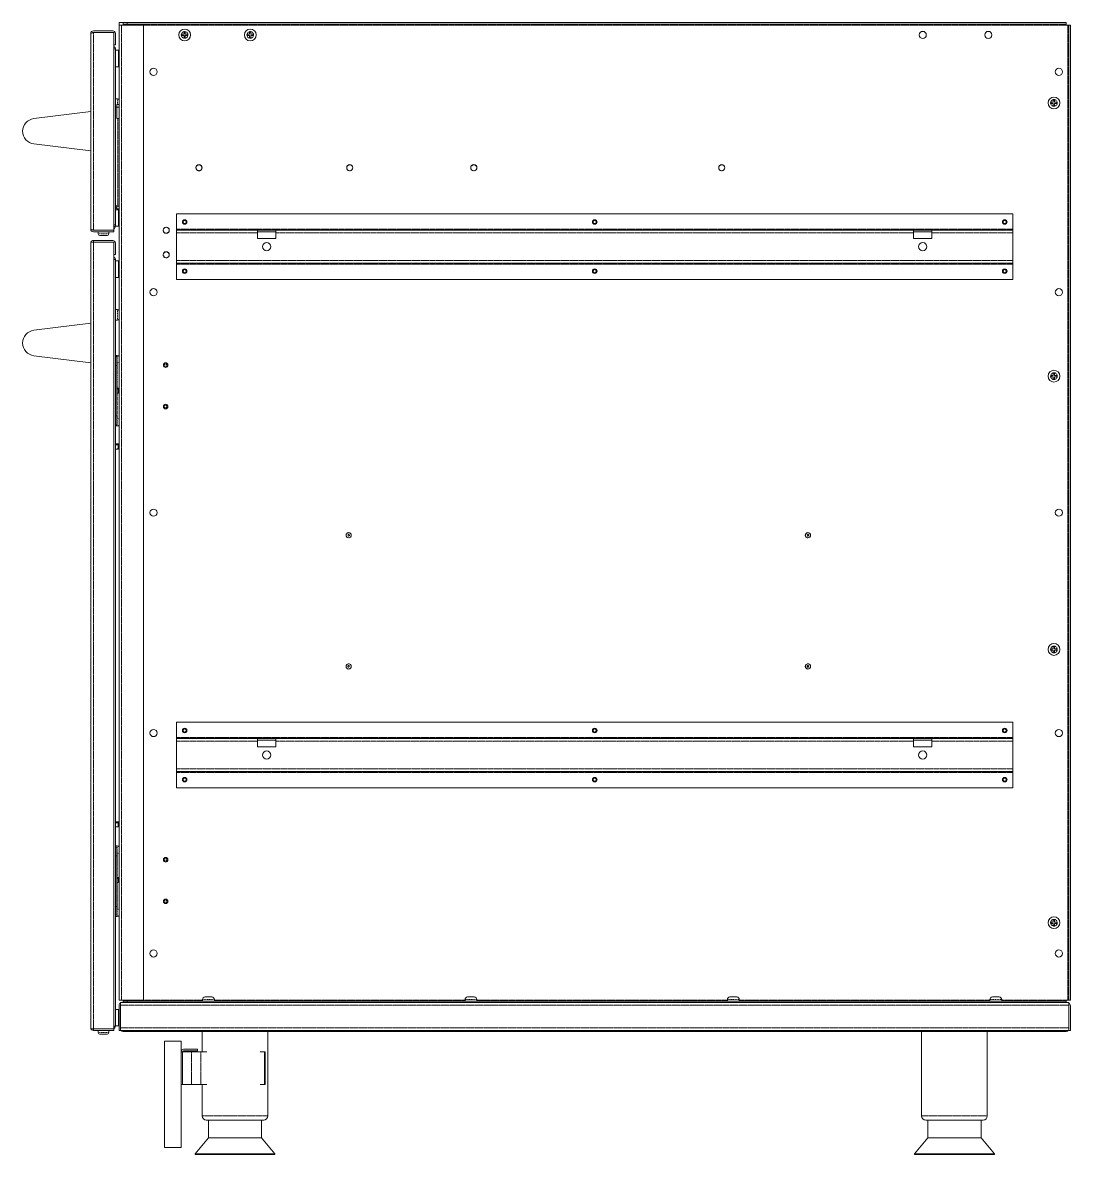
# Model space of a CAD drawing. Header units: millimetres. Extents: x 27602 to 523849, y 322139 to 568360.
# Drawn here: x 465537 to 497476, y 495039 to 529539 of the extents above; entities that cross this region are included whole.
import ezdxf

# ---------------------------------------------------------------- set-up
doc = ezdxf.new("R2010")
doc.units = ezdxf.units.MM
doc.linetypes.add('PHANTOM', pattern=[20, 10, -2, 2, -2, 2, -2])

msp = doc.modelspace()

# ---------------------------------------------------------------- linework, layer by layer
at = {"color": 7, "lineweight": 13, "ltscale": 0.014813}
for p, q in [((467693, 529289), (468285, 529289)), ((467693, 529241), (468285, 529241)), ((468285, 522898), (467693, 522898)), ((468285, 522850), (467693, 522850))]:
    msp.add_line(p, q, dxfattribs=at)
at = {"color": 7, "linetype": 'PHANTOM', "lineweight": 13, "ltscale": 0.03937}
for p, q in [((467693, 529241), (467693, 523212)), ((468555, 499743), (468555, 529460)), ((468601, 529460), (497351, 529460)), ((497397, 499743), (497397, 529460)), ((468443, 526616), (468443, 523945)), ((470226, 523243), (495726, 523243)), ((470226, 523133), (472695, 523133)), ((473257, 523133), (492695, 523133)), ((493257, 523133), (495726, 523133)), ((467693, 522850), (467693, 498866)), ((470226, 522291), (495726, 522291)), ((470226, 522181), (495726, 522181)), ((470226, 507743), (495726, 507743)), ((470226, 507633), (472695, 507633)), ((473257, 507633), (492695, 507633)), ((493257, 507633), (495726, 507633)), ((470226, 506791), (495726, 506791)), ((470226, 506681), (495726, 506681)), ((468423, 503324), (468423, 502510)), ((468524, 499585), (497428, 499585)), ((469226, 499743), (471022, 499743)), ((471382, 499743), (479022, 499743)), ((479382, 499743), (487022, 499743)), ((487382, 499743), (495022, 499743)), ((495382, 499743), (497351, 499743)), ((468524, 498897), (497428, 498897)), ((470688, 498165), (470688, 497165)), ((470971, 498165), (470971, 497165)), ((471010, 496209), (473010, 496209)), ((492941, 496209), (494941, 496209))]:
    msp.add_line(p, q, dxfattribs=at)
at = {"color": 7, "lineweight": 13, "ltscale": 0.015588}
for p, q in [((467693, 529241), (468316, 529241)), ((468316, 523212), (467693, 523212)), ((468316, 523164), (467693, 523164)), ((467693, 522850), (468316, 522850)), ((467693, 498866), (468316, 498866)), ((467693, 498818), (468316, 498818))]:
    msp.add_line(p, q, dxfattribs=at)
at = {"color": 7, "lineweight": 13, "ltscale": 0.03937}
for p, q in [((468316, 523212), (468316, 529241)), ((468476, 499743), (468476, 529460)), ((468726, 529539), (497351, 529539)), ((468726, 529491), (497351, 529491)), ((469226, 529460), (469226, 499743)), ((497428, 529460), (497428, 499743)), ((497476, 529460), (497476, 499743)), ((467614, 529210), (467614, 523243)), ((468364, 528741), (468364, 523371)), ((465879, 526614), (467614, 526827)), ((467614, 526827), (467614, 525627)), ((467614, 525627), (465879, 525840)), ((470226, 523712), (495726, 523712)), ((470226, 523212), (472695, 523212)), ((470226, 522291), (470226, 523133)), ((473257, 523212), (492695, 523212)), ((493257, 523212), (495726, 523212)), ((495726, 522291), (495726, 523133)), ((467614, 522819), (467614, 498897)), ((468316, 522850), (468316, 498866)), ((468364, 522319), (468364, 498945)), ((470226, 522212), (495726, 522212)), ((470226, 521712), (495726, 521712)), ((465879, 520160), (467614, 520373)), ((467614, 520373), (467614, 519173)), ((467614, 519173), (465879, 519386)), ((468412, 517548), (468412, 519090)), ((470226, 508212), (495726, 508212)), ((470226, 507712), (472695, 507712)), ((470226, 506791), (470226, 507633)), ((473257, 507712), (492695, 507712)), ((493257, 507712), (495726, 507712)), ((495726, 506791), (495726, 507633)), ((470226, 506712), (495726, 506712)), ((470226, 506212), (495726, 506212)), ((468412, 502595), (468412, 504137)), ((468555, 499664), (497380, 499664)), ((468726, 499712), (497351, 499712)), ((468726, 499664), (497351, 499664)), ((468524, 498818), (497428, 498818)), ((468603, 498783), (497349, 498783)), ((473010, 496209), (473010, 498783)), ((492941, 496209), (492941, 498783)), ((494941, 496209), (494941, 498783)), ((469865, 498494), (469865, 495244)), ((470365, 495244), (470365, 498494)), ((470413, 498165), (470413, 497165)), ((472913, 498165), (472913, 497165)), ((472928, 498165), (472928, 497165)), ((471010, 496209), (471010, 497165)), ((471135, 496084), (472885, 496084)), ((493066, 496084), (494816, 496084)), ((471198, 495539), (472010, 495539)), ((472010, 495539), (472823, 495539)), ((493129, 495539), (493941, 495539)), ((493941, 495539), (494754, 495539)), ((470792, 495055), (472010, 495055)), ((470792, 495039), (472010, 495039)), ((472010, 495055), (473229, 495055)), ((472010, 495039), (473229, 495039)), ((492723, 495055), (493941, 495055)), ((492723, 495039), (493941, 495039)), ((493941, 495055), (495160, 495055)), ((493941, 495039), (495160, 495039))]:
    msp.add_line(p, q, dxfattribs=at)
at = {"color": 7, "lineweight": 13, "ltscale": 0.001975}
for p, q in [((468476, 529539), (468555, 529539)), ((468476, 529539), (468555, 529539)), ((468476, 529539), (468476, 529460)), ((468476, 529460), (468555, 529460)), ((473397, 529539), (473476, 529539)), ((473397, 529539), (473476, 529539)), ((468412, 526960), (468412, 527039)), ((468412, 523945), (468412, 523866)), ((470226, 523212), (470226, 523133)), ((472695, 523212), (472695, 523133)), ((473257, 523212), (473257, 523133)), ((492695, 523212), (492695, 523133)), ((493257, 523212), (493257, 523133)), ((495726, 523212), (495726, 523133)), ((467693, 522850), (467614, 522850)), ((470226, 522291), (470226, 522212)), ((495726, 522212), (495726, 522291)), ((470226, 507712), (470226, 507633)), ((472695, 507712), (472695, 507633)), ((473257, 507712), (473257, 507633)), ((492695, 507712), (492695, 507633)), ((493257, 507712), (493257, 507633)), ((495726, 507712), (495726, 507633)), ((470226, 506791), (470226, 506712)), ((495726, 506712), (495726, 506791)), ((468476, 499743), (468555, 499743)), ((468524, 499664), (468524, 499585)), ((497428, 499664), (497428, 499585)), ((468524, 498897), (468524, 498818)), ((468524, 498897), (468524, 498818)), ((497428, 498897), (497428, 498818)), ((467693, 498866), (467614, 498866))]:
    msp.add_line(p, q, dxfattribs=at)
at = {"color": 7, "linetype": 'PHANTOM', "lineweight": 13, "ltscale": 0.003125}
msp.add_line((468476, 529460), (468601, 529460), dxfattribs=at)
at = {"color": 7, "lineweight": 13, "ltscale": 0.00115}
for p, q in [((468555, 529539), (468601, 529539)), ((497397, 529460), (497351, 529460)), ((497397, 499743), (497351, 499743))]:
    msp.add_line(p, q, dxfattribs=at)
at = {"color": 7, "lineweight": 13, "ltscale": 0.016775}
for p, q in [((468555, 529460), (469226, 529460)), ((469226, 499743), (468555, 499743))]:
    msp.add_line(p, q, dxfattribs=at)
at = {"color": 7, "lineweight": 13, "ltscale": 0.003125}
for p, q in [((468601, 529539), (468726, 529539)), ((468601, 529491), (468726, 529491)), ((468726, 499712), (468601, 499712)), ((468726, 499664), (468601, 499664))]:
    msp.add_line(p, q, dxfattribs=at)
at = {"color": 7, "lineweight": 13, "ltscale": 0.0012}
for p, q in [((468601, 529539), (468601, 529491)), ((468726, 529539), (468726, 529491)), ((497351, 529539), (497351, 529491)), ((497476, 529460), (497428, 529460)), ((468316, 528866), (468364, 528866)), ((468364, 523323), (468364, 523371)), ((468316, 523164), (468316, 523212)), ((467693, 522898), (467693, 522850)), ((468316, 522475), (468364, 522475)), ((468364, 519357), (468412, 519357)), ((468412, 519090), (468364, 519090)), ((468412, 517548), (468364, 517548)), ((468364, 517282), (468412, 517282)), ((468364, 504404), (468412, 504404)), ((468412, 504137), (468364, 504137)), ((468412, 502595), (468364, 502595)), ((468364, 502329), (468412, 502329)), ((468601, 499664), (468601, 499712)), ((468726, 499664), (468726, 499712)), ((497351, 499664), (497351, 499712)), ((497380, 499664), (497428, 499664)), ((497380, 499664), (497428, 499664)), ((497476, 499743), (497428, 499743)), ((467693, 498818), (467693, 498866)), ((468316, 498818), (468316, 498866)), ((468524, 498818), (468476, 498818)), ((497428, 498818), (497476, 498818)), ((470865, 498244), (470865, 498196)), ((470365, 498165), (470413, 498165)), ((470365, 497165), (470413, 497165))]:
    msp.add_line(p, q, dxfattribs=at)
at = {"color": 7, "lineweight": 13, "ltscale": 0.000774954}
for p, q in [((468601, 529491), (468601, 529460)), ((497351, 529491), (497351, 529460)), ((467614, 522850), (467614, 522819)), ((467614, 522850), (467614, 522819)), ((470226, 522181), (470226, 522212)), ((495726, 522181), (495726, 522212))]:
    msp.add_line(p, q, dxfattribs=at)
at = {"color": 7, "lineweight": 13, "ltscale": 0.001688}
for p, q in [((470456, 529252), (470456, 529184)), ((470496, 529184), (470496, 529252)), ((472456, 529252), (472456, 529184)), ((472496, 529184), (472496, 529252)), ((470456, 529184), (470388, 529184)), ((470388, 529144), (470456, 529144)), ((470563, 529184), (470496, 529184)), ((470496, 529144), (470563, 529144)), ((496956, 527072), (496956, 527004)), ((496996, 527004), (496996, 527072)), ((496956, 518849), (496956, 518782)), ((496996, 518782), (496996, 518849)), ((496956, 510519), (496956, 510452)), ((496956, 510412), (496956, 510344)), ((496996, 510452), (496996, 510519)), ((496996, 510344), (496996, 510412)), ((496956, 502189), (496956, 502122)), ((496956, 502082), (496956, 502014)), ((496996, 502122), (496996, 502189)), ((496996, 502014), (496996, 502082))]:
    msp.add_line(p, q, dxfattribs=at)
at = {"color": 7, "lineweight": 13, "ltscale": 0.000999991}
for p, q in [((470496, 529252), (470456, 529252)), ((472496, 529252), (472456, 529252)), ((470388, 529184), (470388, 529144)), ((470456, 529077), (470496, 529077)), ((470563, 529144), (470563, 529184)), ((472388, 529184), (472388, 529144)), ((472456, 529077), (472496, 529077)), ((472563, 529144), (472563, 529184)), ((496996, 527179), (496956, 527179)), ((496888, 527112), (496888, 527072)), ((496956, 527004), (496996, 527004)), ((497063, 527072), (497063, 527112)), ((496996, 518849), (496956, 518849)), ((496956, 518674), (496996, 518674)), ((496888, 510452), (496888, 510412)), ((496996, 510519), (496956, 510519)), ((496956, 510344), (496996, 510344)), ((497063, 510412), (497063, 510452)), ((496996, 502189), (496956, 502189)), ((496956, 502014), (496996, 502014))]:
    msp.add_line(p, q, dxfattribs=at)
at = {"color": 7, "lineweight": 13, "ltscale": 0.001925}
msp.add_line((497351, 529460), (497428, 529460), dxfattribs=at)
at = {"color": 7, "lineweight": 13, "ltscale": 0.000775074}
for p, q in [((497428, 529460), (497397, 529460)), ((497428, 499743), (497397, 499743))]:
    msp.add_line(p, q, dxfattribs=at)
at = {"color": 7, "lineweight": 13, "ltscale": 0.000426766}
for p, q in [((467614, 529210), (467631, 529210)), ((467614, 523243), (467631, 523243)), ((468364, 498945), (468347, 498945))]:
    msp.add_line(p, q, dxfattribs=at)
at = {"color": 7, "lineweight": 13, "ltscale": 0.0086}
for p, q in [((468364, 529210), (468364, 528866)), ((468412, 526960), (468412, 526616)), ((468364, 522819), (468364, 522475))]:
    msp.add_line(p, q, dxfattribs=at)
at = {"color": 7, "lineweight": 13, "ltscale": 0.001687}
for p, q in [((470456, 529144), (470456, 529077)), ((470496, 529077), (470496, 529144)), ((472456, 529184), (472388, 529184)), ((472388, 529144), (472456, 529144)), ((472456, 529144), (472456, 529077)), ((472563, 529184), (472496, 529184)), ((472496, 529144), (472563, 529144)), ((472496, 529077), (472496, 529144)), ((496956, 527179), (496956, 527112)), ((496996, 527112), (496996, 527179)), ((496956, 527112), (496888, 527112)), ((496888, 527072), (496956, 527072)), ((497063, 527112), (496996, 527112)), ((496996, 527072), (497063, 527072)), ((496956, 518782), (496888, 518782)), ((496888, 518742), (496956, 518742)), ((496956, 518742), (496956, 518674)), ((497063, 518782), (496996, 518782)), ((496996, 518742), (497063, 518742)), ((496996, 518674), (496996, 518742)), ((496956, 510452), (496888, 510452)), ((496888, 510412), (496956, 510412)), ((497063, 510452), (496996, 510452)), ((496996, 510412), (497063, 510412)), ((496956, 502122), (496888, 502122)), ((496888, 502082), (496956, 502082)), ((497063, 502122), (496996, 502122)), ((496996, 502082), (497063, 502082))]:
    msp.add_line(p, q, dxfattribs=at)
at = {"color": 7, "lineweight": 13, "ltscale": 0.001188}
for p, q in [((468364, 528741), (468316, 528741)), ((468316, 523371), (468364, 523371)), ((468364, 523323), (468316, 523323)), ((468364, 522319), (468316, 522319))]:
    msp.add_line(p, q, dxfattribs=at)
at = {"color": 7, "lineweight": 13, "ltscale": 0.002325}
for p, q in [((468457, 528696), (468364, 528696)), ((468457, 528196), (468364, 528196)), ((468457, 523837), (468364, 523837)), ((468457, 523337), (468364, 523337)), ((468364, 522273), (468457, 522273)), ((468364, 522273), (468457, 522273)), ((468364, 521773), (468457, 521773)), ((468364, 499460), (468457, 499460)), ((468364, 499460), (468457, 499460)), ((468364, 498960), (468457, 498960))]:
    msp.add_line(p, q, dxfattribs=at)
at = {"color": 7, "lineweight": 13, "ltscale": 0.00625}
for p, q in [((468457, 528696), (468457, 528446)), ((468457, 528196), (468457, 528446)), ((468457, 523837), (468457, 523587)), ((468457, 523337), (468457, 523587))]:
    msp.add_line(p, q, dxfattribs=at)
at = {"color": 7, "lineweight": 13, "ltscale": 0.00165}
for p, q in [((468364, 527213), (468430, 527213)), ((467844, 523164), (467844, 523098)), ((468163, 523164), (468163, 523098)), ((468364, 520791), (468430, 520791)), ((468364, 520472), (468430, 520472)), ((467844, 498818), (467844, 498752)), ((468163, 498818), (468163, 498752))]:
    msp.add_line(p, q, dxfattribs=at)
at = {"color": 7, "linetype": 'PHANTOM', "lineweight": 13, "ltscale": 0.003958}
for p, q in [((468430, 527055), (468430, 527213)), ((468005, 523098), (468163, 523098)), ((468005, 498752), (468163, 498752))]:
    msp.add_line(p, q, dxfattribs=at)
at = {"color": 7, "lineweight": 13, "ltscale": 0.000748762}
for p, q in [((468394, 526960), (468364, 526960)), ((468394, 523945), (468364, 523945))]:
    msp.add_line(p, q, dxfattribs=at)
at = {"color": 7, "lineweight": 13, "ltscale": 0.000451216}
msp.add_line((468394, 526960), (468412, 526960), dxfattribs=at)
at = {"color": 7, "lineweight": 13, "ltscale": 0.0016}
for p, q in [((468476, 527039), (468412, 527039)), ((468476, 526616), (468412, 526616))]:
    msp.add_line(p, q, dxfattribs=at)
at = {"color": 7, "linetype": 'PHANTOM', "lineweight": 13, "ltscale": 0.0016}
msp.add_line((468476, 526960), (468412, 526960), dxfattribs=at)
at = {"color": 7, "linetype": 'PHANTOM', "lineweight": 13, "ltscale": 2.93161e-05}
msp.add_line((468430, 527053), (468430, 527055), dxfattribs=at)
at = {"color": 7, "linetype": 'PHANTOM', "lineweight": 13, "ltscale": 0.000349991}
msp.add_line((468430, 527039), (468430, 527053), dxfattribs=at)
at = {"color": 7, "lineweight": 13, "ltscale": 0.000184827}
for p, q in [((470843, 525178), (470849, 525173)), ((469842, 523274), (469848, 523269)), ((469842, 522524), (469848, 522519))]:
    msp.add_line(p, q, dxfattribs=at)
at = {"color": 7, "lineweight": 13, "ltscale": 0.000184782}
for p, q in [((475439, 525178), (475444, 525173)), ((486779, 525178), (486784, 525173))]:
    msp.add_line(p, q, dxfattribs=at)
at = {"color": 7, "lineweight": 13, "ltscale": 0.000184873}
msp.add_line((479220, 525178), (479225, 525173), dxfattribs=at)
at = {"color": 7, "lineweight": 13, "ltscale": 0.001226}
msp.add_line((468394, 523945), (468443, 523945), dxfattribs=at)
at = {"color": 7, "lineweight": 13, "ltscale": 0.000726774}
for p, q in [((468412, 523906), (468394, 523883)), ((467631, 522868), (467654, 522850))]:
    msp.add_line(p, q, dxfattribs=at)
at = {"color": 7, "lineweight": 13, "ltscale": 0.000775014}
for p, q in [((468443, 523945), (468412, 523945)), ((468443, 523866), (468412, 523866)), ((470226, 523212), (470226, 523243)), ((495726, 523212), (495726, 523243)), ((470226, 507712), (470226, 507743)), ((495726, 507712), (495726, 507743)), ((470226, 506681), (470226, 506712)), ((495726, 506681), (495726, 506712)), ((468524, 499664), (468555, 499664)), ((468524, 499664), (468555, 499664))]:
    msp.add_line(p, q, dxfattribs=at)
at = {"color": 7, "linetype": 'PHANTOM', "lineweight": 13, "ltscale": 0.000824996}
msp.add_line((468476, 523945), (468443, 523945), dxfattribs=at)
at = {"color": 7, "lineweight": 13, "ltscale": 0.000824996}
msp.add_line((468476, 523866), (468443, 523866), dxfattribs=at)
at = {"color": 7, "lineweight": 13, "ltscale": 0.011725}
for p, q in [((470226, 523243), (470226, 523712)), ((495726, 523243), (495726, 523712)), ((470226, 521712), (470226, 522181)), ((495726, 521712), (495726, 522181)), ((470226, 507743), (470226, 508212)), ((495726, 507743), (495726, 508212)), ((470226, 506212), (470226, 506681)), ((495726, 506212), (495726, 506681))]:
    msp.add_line(p, q, dxfattribs=at)
at = {"color": 7, "lineweight": 13, "ltscale": 0.000171031}
msp.add_line((467614, 523243), (467621, 523243), dxfattribs=at)
at = {"color": 7, "linetype": 'PHANTOM', "lineweight": 13, "ltscale": 0.003987}
for p, q in [((467844, 523098), (468004, 523098)), ((467844, 498752), (468004, 498752))]:
    msp.add_line(p, q, dxfattribs=at)
at = {"color": 7, "lineweight": 13, "ltscale": 0.002737}
for p, q in [((467894, 523048), (468004, 523048)), ((467894, 498702), (468004, 498702))]:
    msp.add_line(p, q, dxfattribs=at)
at = {"color": 7, "linetype": 'PHANTOM', "lineweight": 13, "ltscale": 2.93762e-05}
for p, q in [((468004, 523098), (468005, 523098)), ((468004, 498752), (468005, 498752))]:
    msp.add_line(p, q, dxfattribs=at)
at = {"color": 7, "lineweight": 13, "ltscale": 2.01849e-05}
for p, q in [((468004, 523048), (468005, 523048)), ((468004, 498702), (468005, 498702))]:
    msp.add_line(p, q, dxfattribs=at)
at = {"color": 7, "lineweight": 13, "ltscale": 0.002717}
for p, q in [((468005, 523048), (468113, 523048)), ((468005, 498702), (468113, 498702))]:
    msp.add_line(p, q, dxfattribs=at)
at = {"color": 7, "lineweight": 13, "ltscale": 0.014062}
for p, q in [((473257, 523212), (472695, 523212)), ((473257, 523164), (472695, 523164)), ((493257, 523212), (492695, 523212)), ((493257, 523164), (492695, 523164)), ((473257, 522962), (472695, 522962)), ((493257, 522962), (492695, 522962)), ((473257, 507712), (472695, 507712)), ((473257, 507664), (472695, 507664)), ((493257, 507712), (492695, 507712)), ((493257, 507664), (492695, 507664)), ((473257, 507462), (472695, 507462)), ((493257, 507462), (492695, 507462))]:
    msp.add_line(p, q, dxfattribs=at)
at = {"color": 7, "lineweight": 13, "ltscale": 0.004275}
for p, q in [((472695, 523133), (472695, 522962)), ((473257, 523133), (473257, 522962)), ((492695, 523133), (492695, 522962)), ((493257, 523133), (493257, 522962)), ((472695, 507633), (472695, 507462)), ((473257, 507633), (473257, 507462)), ((492695, 507633), (492695, 507462)), ((493257, 507633), (493257, 507462))]:
    msp.add_line(p, q, dxfattribs=at)
at = {"color": 7, "lineweight": 13, "ltscale": 0.0125}
for p, q in [((468457, 522273), (468457, 521773)), ((468457, 499460), (468457, 498960)), ((470365, 498494), (469865, 498494)), ((469865, 495244), (470365, 495244))]:
    msp.add_line(p, q, dxfattribs=at)
at = {"color": 7, "linetype": 'PHANTOM', "lineweight": 13, "ltscale": 0.007975}
msp.add_line((468430, 520472), (468430, 520791), dxfattribs=at)
at = {"color": 7, "lineweight": 13, "ltscale": 0.001487}
for p, q in [((468364, 519394), (468423, 519394)), ((468364, 517244), (468423, 517244)), ((468364, 504441), (468423, 504441)), ((468364, 502291), (468423, 502291))]:
    msp.add_line(p, q, dxfattribs=at)
at = {"color": 7, "lineweight": 13, "ltscale": 0.001265}
for p, q in [((468412, 519306), (468412, 519357)), ((468412, 504353), (468412, 504404))]:
    msp.add_line(p, q, dxfattribs=at)
at = {"color": 7, "lineweight": 13, "ltscale": 0.005398}
for p, q in [((468412, 519090), (468412, 519306)), ((468412, 504137), (468412, 504353))]:
    msp.add_line(p, q, dxfattribs=at)
at = {"color": 7, "linetype": 'PHANTOM', "lineweight": 13, "ltscale": 0.005469}
for p, q in [((468423, 519175), (468423, 519394)), ((468423, 517244), (468423, 517463)), ((468423, 504223), (468423, 504441)), ((468423, 502291), (468423, 502510))]:
    msp.add_line(p, q, dxfattribs=at)
at = {"color": 7, "linetype": 'PHANTOM', "lineweight": 13, "ltscale": 0.000287454}
for p, q in [((468412, 519175), (468423, 519175)), ((468412, 504223), (468423, 504223))]:
    msp.add_line(p, q, dxfattribs=at)
at = {"color": 7, "linetype": 'PHANTOM', "lineweight": 13, "ltscale": 0.01953}
msp.add_line((468423, 519175), (468423, 518394), dxfattribs=at)
at = {"color": 7, "linetype": 'PHANTOM', "lineweight": 13, "ltscale": 0.001313}
for p, q in [((468423, 519175), (468476, 519175)), ((468423, 517463), (468476, 517463)), ((468423, 504223), (468476, 504223)), ((468423, 502510), (468476, 502510))]:
    msp.add_line(p, q, dxfattribs=at)
at = {"color": 7, "lineweight": 13, "ltscale": 0.001164}
for p, q in [((469875, 519121), (469829, 519121)), ((469829, 519081), (469875, 519081)), ((469875, 517854), (469829, 517854)), ((469829, 517814), (469875, 517814)), ((469875, 504041), (469829, 504041)), ((469829, 504001), (469875, 504001)), ((469875, 502774), (469829, 502774)), ((469829, 502734), (469875, 502734))]:
    msp.add_line(p, q, dxfattribs=at)
at = {"color": 7, "lineweight": 13, "ltscale": 0.001173}
for p, q in [((469875, 519168), (469875, 519121)), ((469875, 519081), (469875, 519034)), ((469875, 517901), (469875, 517854)), ((469875, 517814), (469875, 517767)), ((469875, 504088), (469875, 504041)), ((469875, 504001), (469875, 503954)), ((469875, 502821), (469875, 502774)), ((469875, 502734), (469875, 502687))]:
    msp.add_line(p, q, dxfattribs=at)
at = {"color": 7, "lineweight": 13, "ltscale": 0.001181}
for p, q in [((469915, 519121), (469915, 519169)), ((469915, 519034), (469915, 519081)), ((469915, 517854), (469915, 517902)), ((469915, 517767), (469915, 517814)), ((469915, 504041), (469915, 504089)), ((469915, 503954), (469915, 504001)), ((469915, 502774), (469915, 502822)), ((469915, 502687), (469915, 502734))]:
    msp.add_line(p, q, dxfattribs=at)
at = {"color": 7, "lineweight": 13, "ltscale": 0.00119}
for p, q in [((469963, 519121), (469915, 519121)), ((469915, 519081), (469963, 519081)), ((469963, 517854), (469915, 517854)), ((469915, 517814), (469963, 517814)), ((469963, 504041), (469915, 504041)), ((469915, 504001), (469963, 504001)), ((469963, 502774), (469915, 502774)), ((469915, 502734), (469963, 502734))]:
    msp.add_line(p, q, dxfattribs=at)
at = {"color": 7, "lineweight": 13, "ltscale": 0.001}
for p, q in [((496888, 518782), (496888, 518742)), ((497063, 518742), (497063, 518782))]:
    msp.add_line(p, q, dxfattribs=at)
at = {"color": 7, "lineweight": 13, "ltscale": 0.000161359}
for p, q in [((468412, 518395), (468418, 518395)), ((468412, 503480), (468418, 503480))]:
    msp.add_line(p, q, dxfattribs=at)
at = {"color": 7, "lineweight": 13, "ltscale": 0.00023549}
for p, q in [((468412, 518379), (468421, 518379)), ((468412, 503464), (468421, 503464))]:
    msp.add_line(p, q, dxfattribs=at)
at = {"color": 7, "lineweight": 13, "ltscale": 0.000237232}
for p, q in [((468412, 518368), (468421, 518368)), ((468412, 503453), (468421, 503453))]:
    msp.add_line(p, q, dxfattribs=at)
at = {"color": 7, "lineweight": 13, "ltscale": 0.000896844}
for p, q in [((468448, 518364), (468412, 518364)), ((468448, 503449), (468412, 503449))]:
    msp.add_line(p, q, dxfattribs=at)
at = {"color": 7, "lineweight": 13, "ltscale": 0.000896904}
for p, q in [((468412, 518239), (468448, 518239)), ((468412, 503324), (468448, 503324))]:
    msp.add_line(p, q, dxfattribs=at)
at = {"color": 7, "lineweight": 13, "ltscale": 0.000885811}
msp.add_line((468421, 518368), (468456, 518377), dxfattribs=at)
at = {"color": 7, "linetype": 'PHANTOM', "lineweight": 13, "ltscale": 0.000111918}
for p, q in [((468423, 518368), (468423, 518364)), ((468423, 503453), (468423, 503449))]:
    msp.add_line(p, q, dxfattribs=at)
at = {"color": 7, "linetype": 'PHANTOM', "lineweight": 13, "ltscale": 0.019394}
msp.add_line((468423, 518239), (468423, 517463), dxfattribs=at)
at = {"color": 7, "lineweight": 13, "ltscale": 0.000517477}
for p, q in [((468429, 518395), (468450, 518395)), ((468429, 516696), (468450, 516696)), ((468429, 505179), (468450, 505179)), ((468429, 503480), (468450, 503480))]:
    msp.add_line(p, q, dxfattribs=at)
at = {"color": 7, "lineweight": 13, "ltscale": 7.01775e-05}
for p, q in [((468440, 518393), (468437, 518392)), ((468440, 516694), (468437, 516693))]:
    msp.add_line(p, q, dxfattribs=at)
at = {"color": 7, "lineweight": 13, "ltscale": 0.000149651}
msp.add_line((468437, 518375), (468443, 518376), dxfattribs=at)
at = {"color": 7, "linetype": 'PHANTOM', "lineweight": 13, "ltscale": 0.000416777}
for p, q in [((468443, 518376), (468440, 518393)), ((468443, 505161), (468440, 505177))]:
    msp.add_line(p, q, dxfattribs=at)
at = {"color": 7, "lineweight": 13, "ltscale": 0.002815}
for p, q in [((468448, 518251), (468448, 518364)), ((468448, 516552), (468448, 516665)), ((468448, 505035), (468448, 505148)), ((468448, 503336), (468448, 503449))]:
    msp.add_line(p, q, dxfattribs=at)
at = {"color": 7, "lineweight": 13, "ltscale": 0.000309952}
msp.add_line((468448, 518239), (468448, 518251), dxfattribs=at)
at = {"color": 7, "lineweight": 13, "ltscale": 0.00021903}
for p, q in [((468450, 518395), (468459, 518395)), ((468450, 516696), (468459, 516696)), ((468450, 505179), (468459, 505179)), ((468450, 503480), (468459, 503480))]:
    msp.add_line(p, q, dxfattribs=at)
at = {"color": 7, "lineweight": 13, "ltscale": 1.98267e-06}
for p, q in [((468450, 518395), (468450, 518395)), ((468450, 516696), (468450, 516696))]:
    msp.add_line(p, q, dxfattribs=at)
at = {"color": 7, "linetype": 'PHANTOM', "lineweight": 13, "ltscale": 0.000415368}
for p, q in [((468450, 518395), (468454, 518379)), ((468450, 516696), (468454, 516680))]:
    msp.add_line(p, q, dxfattribs=at)
at = {"color": 7, "lineweight": 13, "ltscale": 0.000218789}
for p, q in [((468454, 518379), (468463, 518379)), ((468454, 516680), (468463, 516680)), ((468454, 505163), (468463, 505163)), ((468454, 503464), (468463, 503464))]:
    msp.add_line(p, q, dxfattribs=at)
at = {"color": 7, "lineweight": 13, "ltscale": 0.00019512}
msp.add_line((468463, 518379), (468456, 518377), dxfattribs=at)
at = {"color": 7, "linetype": 'PHANTOM', "lineweight": 13, "ltscale": 0.000415307}
for p, q in [((468463, 518379), (468459, 518395)), ((468463, 516680), (468459, 516696))]:
    msp.add_line(p, q, dxfattribs=at)
at = {"color": 7, "lineweight": 13, "ltscale": 0.000415293}
for p, q in [((468463, 518379), (468459, 518395)), ((468463, 516680), (468459, 516696))]:
    msp.add_line(p, q, dxfattribs=at)
at = {"color": 7, "lineweight": 13, "ltscale": 0.006663}
for p, q in [((468412, 517282), (468412, 517548)), ((468412, 502329), (468412, 502595))]:
    msp.add_line(p, q, dxfattribs=at)
at = {"color": 7, "linetype": 'PHANTOM', "lineweight": 13, "ltscale": 0.000287154}
for p, q in [((468412, 517463), (468423, 517463)), ((468412, 502510), (468423, 502510))]:
    msp.add_line(p, q, dxfattribs=at)
at = {"color": 7, "lineweight": 13, "ltscale": 0.000494529}
for p, q in [((468364, 516696), (468384, 516696)), ((468364, 505179), (468384, 505179))]:
    msp.add_line(p, q, dxfattribs=at)
at = {"color": 7, "lineweight": 13, "ltscale": 0.001437}
for p, q in [((468364, 516669), (468421, 516669)), ((468364, 505152), (468421, 505152))]:
    msp.add_line(p, q, dxfattribs=at)
at = {"color": 7, "lineweight": 13, "ltscale": 0.002097}
for p, q in [((468448, 516665), (468364, 516665)), ((468364, 516540), (468448, 516540)), ((468448, 505148), (468364, 505148)), ((468364, 505023), (468448, 505023))]:
    msp.add_line(p, q, dxfattribs=at)
at = {"color": 7, "lineweight": 13, "ltscale": 9.84612e-05}
msp.add_line((468378, 516669), (468378, 516665), dxfattribs=at)
at = {"color": 7, "lineweight": 13, "ltscale": 0.000871793}
for p, q in [((468383, 516696), (468418, 516696)), ((468383, 505179), (468418, 505179))]:
    msp.add_line(p, q, dxfattribs=at)
at = {"color": 7, "lineweight": 13, "ltscale": 6.90857e-06}
for p, q in [((468384, 516696), (468384, 516696)), ((468384, 505179), (468384, 505179))]:
    msp.add_line(p, q, dxfattribs=at)
at = {"color": 7, "lineweight": 13, "ltscale": 0.000870592}
for p, q in [((468386, 516680), (468421, 516680)), ((468386, 505163), (468421, 505163))]:
    msp.add_line(p, q, dxfattribs=at)
at = {"color": 7, "lineweight": 13, "ltscale": 0.000885819}
msp.add_line((468421, 516669), (468456, 516678), dxfattribs=at)
at = {"color": 7, "lineweight": 13, "ltscale": 0.000149658}
msp.add_line((468437, 516676), (468443, 516677), dxfattribs=at)
at = {"color": 7, "linetype": 'PHANTOM', "lineweight": 13, "ltscale": 0.000416747}
msp.add_line((468443, 516677), (468440, 516694), dxfattribs=at)
at = {"color": 7, "lineweight": 13, "ltscale": 0.000309982}
msp.add_line((468448, 516540), (468448, 516552), dxfattribs=at)
at = {"color": 7, "lineweight": 13, "ltscale": 0.000195112}
for p, q in [((468463, 516680), (468456, 516678)), ((468463, 505163), (468456, 505161)), ((468463, 503464), (468456, 503462))]:
    msp.add_line(p, q, dxfattribs=at)
at = {"color": 7, "lineweight": 13, "ltscale": 9.84462e-05}
msp.add_line((468378, 505152), (468378, 505148), dxfattribs=at)
at = {"color": 7, "lineweight": 13, "ltscale": 0.000885815}
msp.add_line((468421, 505152), (468456, 505161), dxfattribs=at)
at = {"color": 7, "lineweight": 13, "ltscale": 7.01812e-05}
for p, q in [((468440, 505177), (468437, 505176)), ((468440, 503478), (468437, 503477))]:
    msp.add_line(p, q, dxfattribs=at)
at = {"color": 7, "lineweight": 13, "ltscale": 0.000149655}
for p, q in [((468437, 505159), (468443, 505161)), ((468437, 503460), (468443, 503462))]:
    msp.add_line(p, q, dxfattribs=at)
at = {"color": 7, "lineweight": 13, "ltscale": 1.9825e-06}
msp.add_line((468450, 505179), (468450, 505179), dxfattribs=at)
at = {"color": 7, "linetype": 'PHANTOM', "lineweight": 13, "ltscale": 0.000415354}
for p, q in [((468450, 505179), (468454, 505163)), ((468450, 503480), (468454, 503464))]:
    msp.add_line(p, q, dxfattribs=at)
at = {"color": 7, "linetype": 'PHANTOM', "lineweight": 13, "ltscale": 0.000415292}
for p, q in [((468463, 505163), (468459, 505179)), ((468463, 503464), (468459, 503480))]:
    msp.add_line(p, q, dxfattribs=at)
at = {"color": 7, "lineweight": 13, "ltscale": 0.000415322}
msp.add_line((468463, 505163), (468459, 505179), dxfattribs=at)
at = {"color": 7, "lineweight": 13, "ltscale": 0.000309967}
msp.add_line((468448, 505023), (468448, 505035), dxfattribs=at)
at = {"color": 7, "linetype": 'PHANTOM', "lineweight": 13, "ltscale": 0.01858}
msp.add_line((468423, 504223), (468423, 503479), dxfattribs=at)
at = {"color": 7, "lineweight": 13, "ltscale": 0.000885817}
msp.add_line((468421, 503453), (468456, 503462), dxfattribs=at)
at = {"color": 7, "linetype": 'PHANTOM', "lineweight": 13, "ltscale": 0.000416769}
msp.add_line((468443, 503462), (468440, 503478), dxfattribs=at)
at = {"color": 7, "lineweight": 13, "ltscale": 1.98257e-06}
msp.add_line((468450, 503480), (468450, 503480), dxfattribs=at)
at = {"color": 7, "lineweight": 13, "ltscale": 0.000415315}
msp.add_line((468463, 503464), (468459, 503480), dxfattribs=at)
at = {"color": 7, "lineweight": 13, "ltscale": 0.000309974}
msp.add_line((468448, 503324), (468448, 503336), dxfattribs=at)
at = {"color": 7, "lineweight": 13, "ltscale": 0.000999999}
for p, q in [((496888, 502122), (496888, 502082)), ((497063, 502082), (497063, 502122))]:
    msp.add_line(p, q, dxfattribs=at)
at = {"color": 7, "lineweight": 13, "ltscale": 0.019175}
msp.add_line((468476, 499585), (468476, 498818), dxfattribs=at)
at = {"color": 7, "lineweight": 13, "ltscale": 0.0172}
for p, q in [((468524, 498897), (468524, 499585)), ((497428, 498897), (497428, 499585))]:
    msp.add_line(p, q, dxfattribs=at)
at = {"color": 7, "lineweight": 13, "ltscale": 0.000775003}
for p, q in [((468601, 499743), (468601, 499712)), ((497351, 499743), (497351, 499712))]:
    msp.add_line(p, q, dxfattribs=at)
at = {"color": 7, "linetype": 'PHANTOM', "lineweight": 13, "ltscale": 0.004469}
for p, q in [((471201, 499759), (471022, 499759)), ((479201, 499759), (479022, 499759)), ((487201, 499759), (487022, 499759)), ((495201, 499759), (495022, 499759))]:
    msp.add_line(p, q, dxfattribs=at)
at = {"color": 7, "lineweight": 13, "ltscale": 0.001175}
for p, q in [((471022, 499712), (471022, 499759)), ((471382, 499712), (471382, 499759)), ((479022, 499712), (479022, 499759)), ((479382, 499712), (479382, 499759)), ((487022, 499712), (487022, 499759)), ((487382, 499712), (487382, 499759)), ((495022, 499712), (495022, 499759)), ((495382, 499712), (495382, 499759))]:
    msp.add_line(p, q, dxfattribs=at)
at = {"color": 7, "lineweight": 13, "ltscale": 0.0045}
for p, q in [((471202, 499712), (471022, 499712)), ((471382, 499712), (471202, 499712)), ((479202, 499712), (479022, 499712)), ((479382, 499712), (479202, 499712)), ((487202, 499712), (487022, 499712)), ((487382, 499712), (487202, 499712)), ((495202, 499712), (495022, 499712)), ((495382, 499712), (495202, 499712))]:
    msp.add_line(p, q, dxfattribs=at)
at = {"color": 7, "lineweight": 13, "ltscale": 0.002532}
for p, q in [((471201, 499837), (471100, 499837)), ((479201, 499837), (479100, 499837)), ((487201, 499837), (487100, 499837)), ((495201, 499837), (495100, 499837))]:
    msp.add_line(p, q, dxfattribs=at)
at = {"color": 7, "lineweight": 13, "ltscale": 1.76017e-05}
msp.add_line((471202, 499837), (471201, 499837), dxfattribs=at)
at = {"color": 7, "linetype": 'PHANTOM', "lineweight": 13, "ltscale": 3.09982e-05}
for p, q in [((471202, 499759), (471201, 499759)), ((479202, 499759), (479201, 499759)), ((487202, 499759), (487201, 499759)), ((495202, 499759), (495201, 499759))]:
    msp.add_line(p, q, dxfattribs=at)
at = {"color": 7, "lineweight": 13, "ltscale": 0.00255}
for p, q in [((471304, 499837), (471202, 499837)), ((479304, 499837), (479202, 499837)), ((487304, 499837), (487202, 499837)), ((495304, 499837), (495202, 499837))]:
    msp.add_line(p, q, dxfattribs=at)
at = {"color": 7, "linetype": 'PHANTOM', "lineweight": 13, "ltscale": 0.0045}
for p, q in [((471382, 499759), (471202, 499759)), ((479382, 499759), (479202, 499759)), ((487382, 499759), (487202, 499759)), ((495382, 499759), (495202, 499759))]:
    msp.add_line(p, q, dxfattribs=at)
at = {"color": 7, "lineweight": 13, "ltscale": 1.75416e-05}
for p, q in [((479202, 499837), (479201, 499837)), ((495202, 499837), (495201, 499837))]:
    msp.add_line(p, q, dxfattribs=at)
at = {"color": 7, "lineweight": 13, "ltscale": 1.76617e-05}
msp.add_line((487202, 499837), (487201, 499837), dxfattribs=at)
at = {"color": 7, "lineweight": 13, "ltscale": 0.01875}
msp.add_line((497476, 499568), (497476, 498818), dxfattribs=at)
at = {"color": 7, "lineweight": 13, "ltscale": 0.000774999}
msp.add_line((467614, 498897), (467614, 498866), dxfattribs=at)
msp.add_line((467614, 498897), (467614, 498866), dxfattribs=at)
at = {"color": 7, "lineweight": 13, "ltscale": 0.00017055}
msp.add_line((468364, 498945), (468357, 498945), dxfattribs=at)
at = {"color": 7, "lineweight": 13, "ltscale": 0.000726765}
msp.add_line((467654, 498866), (467631, 498848), dxfattribs=at)
at = {"color": 7, "lineweight": 13, "ltscale": 0.01545}
msp.add_line((471010, 498165), (471010, 498783), dxfattribs=at)
at = {"color": 7, "lineweight": 13, "ltscale": 0.010525}
for p, q in [((470865, 498244), (470444, 498244)), ((470865, 498196), (470444, 498196))]:
    msp.add_line(p, q, dxfattribs=at)
at = {"color": 7, "lineweight": 13, "ltscale": 0.004025}
for p, q in [((470574, 498165), (470413, 498165)), ((470574, 497165), (470413, 497165))]:
    msp.add_line(p, q, dxfattribs=at)
at = {"color": 7, "lineweight": 13, "ltscale": 0.002846}
for p, q in [((470688, 498165), (470574, 498165)), ((470688, 497165), (470574, 497165))]:
    msp.add_line(p, q, dxfattribs=at)
at = {"color": 7, "lineweight": 13, "ltscale": 0.007071}
for p, q in [((470688, 498165), (470971, 498165)), ((470688, 497165), (470971, 497165))]:
    msp.add_line(p, q, dxfattribs=at)
at = {"color": 7, "lineweight": 13, "ltscale": 0.004419}
for p, q in [((470971, 498165), (471147, 498165)), ((470971, 497165), (471147, 497165))]:
    msp.add_line(p, q, dxfattribs=at)
at = {"color": 7, "lineweight": 13, "ltscale": 0.003343}
for p, q in [((472779, 498165), (472913, 498165)), ((472779, 497165), (472913, 497165))]:
    msp.add_line(p, q, dxfattribs=at)
at = {"color": 7, "lineweight": 13, "ltscale": 0.000387717}
for p, q in [((472913, 498165), (472928, 498165)), ((472913, 497165), (472928, 497165))]:
    msp.add_line(p, q, dxfattribs=at)
at = {"color": 7, "linetype": 'PHANTOM', "lineweight": 13, "ltscale": 9.61184e-07}
for p, q in [((471010, 496209), (471010, 496209)), ((492941, 496209), (492941, 496209))]:
    msp.add_line(p, q, dxfattribs=at)
at = {"color": 7, "lineweight": 13, "ltscale": 0.013625}
for p, q in [((471198, 496084), (471198, 495539)), ((472823, 496084), (472823, 495539)), ((493129, 496084), (493129, 495539)), ((494754, 496084), (494754, 495539))]:
    msp.add_line(p, q, dxfattribs=at)
at = {"color": 7, "lineweight": 13, "ltscale": 0.0158}
for p, q in [((471198, 495539), (470792, 495055)), ((472823, 495539), (473229, 495055)), ((493129, 495539), (492723, 495055)), ((494754, 495539), (495160, 495055))]:
    msp.add_line(p, q, dxfattribs=at)
at = {"color": 7, "lineweight": 13, "ltscale": 0.000396248}
for p, q in [((470792, 495055), (470792, 495039)), ((473229, 495055), (473229, 495039)), ((492723, 495055), (492723, 495039)), ((495160, 495055), (495160, 495039))]:
    msp.add_line(p, q, dxfattribs=at)
at = {"color": 7, "lineweight": 13, "ltscale": 0.03937}
for points in [[(467631, 529210), (467649, 529221), (467663, 529228), (467693, 529241)], [(470821, 525130), (470821, 525114), (470822, 525099), (470827, 525084), (470833, 525071), (470843, 525057), (470856, 525045), (470869, 525036), (470885, 525029), (470900, 525025), (470914, 525025)], [(470914, 525025), (470929, 525026), (470943, 525030), (470956, 525035), (470968, 525043), (470983, 525057), (470991, 525069), (471000, 525089), (471004, 525109), (471003, 525126), (471000, 525142), (470994, 525156), (470988, 525167), (470974, 525182), (470969, 525186), (470952, 525196), (470938, 525201), (470920, 525204), (470914, 525204)], [(475417, 525130), (475416, 525114), (475418, 525099), (475422, 525084), (475428, 525071), (475439, 525057), (475451, 525045), (475465, 525036), (475480, 525029), (475496, 525025), (475510, 525025)], [(475510, 525025), (475524, 525026), (475538, 525030), (475551, 525035), (475564, 525043), (475578, 525057), (475587, 525069), (475596, 525089), (475599, 525109), (475599, 525126), (475595, 525142), (475590, 525156), (475583, 525167), (475570, 525182), (475564, 525186), (475548, 525196), (475534, 525201), (475516, 525204), (475510, 525204)], [(479198, 525130), (479197, 525114), (479199, 525099), (479203, 525084), (479209, 525071), (479220, 525057), (479232, 525045), (479246, 525036), (479261, 525029), (479277, 525025), (479291, 525025)], [(479291, 525025), (479305, 525026), (479319, 525030), (479332, 525035), (479345, 525043), (479359, 525057), (479368, 525069), (479377, 525089), (479380, 525109), (479380, 525126), (479376, 525142), (479371, 525156), (479364, 525167), (479351, 525182), (479345, 525186), (479329, 525196), (479315, 525201), (479297, 525204), (479291, 525204)], [(486757, 525130), (486756, 525114), (486758, 525099), (486762, 525084), (486768, 525071), (486779, 525057), (486791, 525045), (486805, 525036), (486820, 525029), (486836, 525025), (486850, 525025)], [(486850, 525025), (486864, 525026), (486878, 525030), (486891, 525035), (486904, 525043), (486918, 525057), (486927, 525069), (486936, 525089), (486939, 525109), (486939, 525126), (486935, 525142), (486930, 525156), (486923, 525167), (486910, 525182), (486904, 525186), (486888, 525196), (486874, 525201), (486856, 525204), (486850, 525204)], [(468364, 523987), (468367, 523974), (468375, 523962), (468388, 523950), (468394, 523945)], [(467693, 523212), (467663, 523226), (467649, 523233), (467631, 523243)], [(469820, 523226), (469820, 523210), (469821, 523195), (469826, 523180), (469832, 523167), (469842, 523152), (469855, 523140), (469869, 523131), (469884, 523125), (469899, 523121), (469913, 523121)], [(469913, 523121), (469928, 523122), (469942, 523126), (469955, 523131), (469967, 523139), (469982, 523153), (469990, 523165), (469999, 523185), (470003, 523205), (470002, 523222), (469999, 523238), (469993, 523252), (469987, 523263), (469979, 523273), (469968, 523282), (469951, 523292), (469938, 523297), (469919, 523300), (469913, 523300)], [(469820, 522476), (469820, 522460), (469821, 522445), (469826, 522430), (469832, 522417), (469842, 522402), (469855, 522390), (469869, 522381), (469884, 522375), (469899, 522371), (469913, 522371)], [(469913, 522371), (469928, 522372), (469942, 522376), (469955, 522381), (469967, 522389), (469982, 522403), (469990, 522415), (469999, 522435), (470003, 522455), (470002, 522472), (469999, 522488), (469993, 522502), (469987, 522513), (469979, 522523), (469968, 522532), (469951, 522542), (469938, 522547), (469919, 522550), (469913, 522550)], [(468413, 518372), (468413, 518373), (468413, 518373), (468414, 518374), (468419, 518376), (468421, 518376)], [(468437, 518375), (468423, 518372), (468414, 518371), (468413, 518372), (468413, 518372), (468413, 518372), (468413, 518372)], [(468421, 518394), (468421, 518394), (468420, 518395), (468420, 518395), (468420, 518395), (468418, 518395)], [(468421, 518379), (468423, 518379), (468423, 518379), (468423, 518378), (468423, 518378), (468424, 518378)], [(468424, 518378), (468424, 518378), (468424, 518378), (468423, 518378), (468423, 518377), (468421, 518376)], [(468443, 518376), (468449, 518378), (468454, 518379)], [(468448, 516552), (468415, 516545), (468387, 516541), (468364, 516540)], [(468413, 516673), (468413, 516674), (468413, 516674), (468414, 516675), (468419, 516677), (468421, 516677)], [(468437, 516676), (468423, 516673), (468414, 516672), (468413, 516673), (468413, 516673), (468413, 516673), (468413, 516673)], [(468421, 516695), (468421, 516695), (468420, 516696), (468420, 516696), (468420, 516696), (468418, 516696)], [(468421, 516680), (468423, 516680), (468423, 516680), (468423, 516679), (468423, 516679), (468424, 516679)], [(468424, 516679), (468424, 516679), (468424, 516679), (468423, 516679), (468423, 516678), (468421, 516677)], [(468443, 516677), (468449, 516679), (468454, 516680)], [(468413, 505156), (468413, 505157), (468413, 505157), (468414, 505158), (468419, 505160), (468421, 505161)], [(468437, 505159), (468423, 505156), (468414, 505156), (468413, 505156), (468413, 505156), (468413, 505156), (468413, 505156)], [(468421, 505179), (468421, 505179), (468420, 505179), (468420, 505179), (468420, 505179), (468418, 505179)], [(468421, 505163), (468423, 505163), (468423, 505163), (468423, 505163), (468423, 505163), (468424, 505163)], [(468424, 505163), (468424, 505162), (468424, 505162), (468423, 505162), (468423, 505162), (468421, 505161)], [(468443, 505161), (468449, 505162), (468454, 505163)], [(468448, 505035), (468415, 505028), (468387, 505024), (468364, 505023)], [(468413, 503457), (468413, 503458), (468413, 503458), (468414, 503459), (468419, 503461), (468421, 503462)], [(468437, 503460), (468423, 503457), (468414, 503457), (468413, 503457), (468413, 503457), (468413, 503457), (468413, 503457)], [(468421, 503480), (468421, 503480), (468420, 503480), (468420, 503480), (468420, 503480), (468418, 503480)], [(468421, 503464), (468423, 503464), (468423, 503464), (468423, 503464), (468423, 503464), (468424, 503464)], [(468424, 503464), (468424, 503463), (468424, 503463), (468423, 503463), (468423, 503463), (468421, 503462)], [(468443, 503462), (468449, 503463), (468454, 503464)], [(468347, 498945), (468337, 498939), (468316, 498928)]]:
    msp.add_lwpolyline(points, dxfattribs=at)
for centre, radius in [((470476, 529164), 180), ((472476, 529164), 180), ((492976, 529164), 109), ((494976, 529164), 109), ((469528, 528039), 109), ((497126, 528039), 109), ((496976, 527092), 180), ((470914, 525116), 94), ((475510, 525116), 94), ((479291, 525116), 94), ((486850, 525116), 94), ((470476, 523462), 70), ((470476, 523462), 62.5), ((470476, 523462), 47.5), ((482976, 523462), 70), ((482976, 523462), 62.5), ((482976, 523462), 47.5), ((495476, 523462), 70), ((495476, 523462), 62.5), ((495476, 523462), 47.5), ((469913, 523212), 94), ((472976, 522712), 125), ((492976, 522712), 125), ((469913, 522462), 94), ((470476, 521962), 70), ((470476, 521962), 62.5), ((470476, 521962), 47.5), ((482976, 521962), 70), ((482976, 521962), 62.5), ((482976, 521962), 47.5), ((495476, 521962), 70), ((495476, 521962), 62.5), ((495476, 521962), 47.5), ((469528, 521321), 109), ((497126, 521321), 109), ((469896, 519101), 70), ((496976, 518762), 180), ((469896, 517834), 70), ((469528, 514602), 109), ((497126, 514602), 109), ((475476, 513914), 80), ((489476, 513914), 80), ((496976, 510432), 180), ((475476, 509914), 80), ((489476, 509914), 80), ((469528, 507883), 109), ((470476, 507962), 70), ((470476, 507962), 62.5), ((470476, 507962), 47.5), ((482976, 507962), 70), ((482976, 507962), 62.5), ((482976, 507962), 47.5), ((495476, 507962), 70), ((495476, 507962), 62.5), ((495476, 507962), 47.5), ((497126, 507883), 109), ((472976, 507212), 125), ((492976, 507212), 125), ((470476, 506462), 70), ((470476, 506462), 62.5), ((470476, 506462), 47.5), ((482976, 506462), 70), ((482976, 506462), 62.5), ((482976, 506462), 47.5), ((495476, 506462), 70), ((495476, 506462), 62.5), ((495476, 506462), 47.5), ((469896, 504021), 70), ((469896, 502754), 70), ((496976, 502102), 180), ((469528, 501164), 109), ((497126, 501164), 109)]:
    msp.add_circle(centre, radius, dxfattribs=at)
at = {"color": 7, "linetype": 'PHANTOM', "lineweight": 13, "ltscale": 0.03937}
for centre, radius in [((470476, 529164), 102), ((472476, 529164), 102), ((496976, 527092), 102), ((496976, 518762), 102), ((475476, 513914), 77.4), ((475476, 513914), 25.7), ((475476, 513914), 1.98), ((489476, 513914), 77.4), ((489476, 513914), 25.7), ((489476, 513914), 1.98), ((496976, 510432), 102), ((475476, 509914), 77.4), ((475476, 509914), 25.7), ((475476, 509914), 1.98), ((489476, 509914), 77.4), ((489476, 509914), 25.7), ((489476, 509914), 1.98), ((496976, 502102), 102)]:
    msp.add_circle(centre, radius, dxfattribs=at)
at = {"color": 7, "lineweight": 13, "ltscale": 0.03937}
for centre, radius, start, end in [((467693, 529210), 79, 90, 180), ((467693, 529210), 31, 90, 137.6814), ((468288, 527862), 1502, 113.3445, 114.3005), ((468285, 529210), 79, 0, 90), ((468347, 528832), 31, 190.3056, 235.6923), ((468285, 528741), 79, 0, 55.6923), ((468430, 527163), 50, 23.0621, 90), ((465927, 526227), 390, 96.9978, 263.0022), ((470915, 525117), 87, 90.7487, 139.9192), ((475511, 525117), 87, 90.7487, 139.9192), ((479292, 525117), 87, 90.7487, 139.9192), ((486851, 525117), 87, 90.7487, 139.9192), ((468443, 523945), 79, 180.273, 246.8958), ((467693, 523243), 79, 180, 270), ((467693, 523243), 31, 222.3186, 270), ((467894, 523098), 50, 180, 270), ((468113, 523098), 50, 270, 0), ((468285, 523323), 79, 293.4992, 0), ((469914, 523213), 87, 90.7487, 139.9192), ((467693, 522819), 79, 90, 156.8958), ((468285, 522819), 79, 0, 90), ((472976, 522712), 250, 89.8919, 90.1081), ((492976, 522712), 250, 89.8919, 90.1081), ((468347, 522407), 31, 190.3056, 237.1216), ((468290, 522319), 74, 0, 57.1216), ((469914, 522463), 87, 90.7487, 139.9192), ((468430, 520741), 50, 23.062, 90), ((468430, 520522), 50, 270, 336.938), ((465927, 519773), 390, 96.9978, 263.0022), ((468423, 519332), 62.5, 32.8398, 90), ((468344, 518632), 395, 279.9016, 285.2335), ((468432, 518348), 46.8, 92.8457, 103.6466), ((469146, 518521), 736, 189.878, 191.1492), ((468395, 518554), 167, 279.0988, 284.4762), ((468457, 518333), 62.3, 96.3876, 106.2146), ((468423, 517307), 62.5, 270, 327.1602), ((468348, 516759), 69, 282.9517, 289.0298), ((468350, 516735), 61.6, 282.6381, 291.5915), ((468384, 516652), 43.7, 90.7143, 107.4429), ((468387, 516638), 42.1, 90.4964, 109.0924), ((468432, 516649), 46.8, 92.8457, 103.6466), ((469146, 516822), 736, 189.878, 191.1492), ((468395, 516855), 167, 279.0988, 284.4762), ((468457, 516634), 62.3, 96.3876, 106.2146), ((472976, 507212), 250, 89.8919, 90.1081), ((492976, 507212), 250, 89.8919, 90.1081), ((468348, 505242), 69, 282.9517, 289.0298), ((468350, 505218), 61.6, 282.6381, 291.5915), ((468384, 505135), 43.7, 90.7143, 107.4429), ((468387, 505121), 42.1, 90.4964, 109.0924), ((468432, 505132), 46.8, 92.8457, 103.6466), ((469146, 505305), 736, 189.878, 191.1492), ((468395, 505338), 167, 279.0988, 284.4762), ((468457, 505117), 62.3, 96.3876, 106.2146), ((468423, 504379), 62.5, 32.8398, 90), ((468432, 503433), 46.8, 92.8457, 103.6466), ((469146, 503606), 736, 189.878, 191.1492), ((468395, 503639), 167, 279.0988, 284.4762), ((468457, 503418), 62.3, 96.3876, 106.2146), ((468344, 503717), 395, 279.9016, 285.2335), ((468423, 502354), 62.5, 270, 327.1602), ((468555, 499585), 79, 113.1042, 180), ((471100, 499759), 78, 90, 180), ((471304, 499759), 78, 360, 90), ((479100, 499759), 78, 90, 180), ((479304, 499759), 78, 360, 90), ((487100, 499759), 78, 90, 180), ((487304, 499759), 78, 360, 90), ((495100, 499759), 78, 90, 180), ((495304, 499759), 78, 360, 90), ((497380, 499568), 96, 360, 60), ((468285, 498945), 79, 293.4991, 0), ((467693, 498897), 79, 203.1042, 270), ((467894, 498752), 50, 180, 270), ((468113, 498752), 50, 270, 0), ((468603, 498862), 79, 213.8462, 270), ((497349, 498862), 79, 270, 326.1538), ((470444, 498165), 79, 90, 179.4709), ((470444, 498165), 31, 90, 180), ((471135, 496209), 125, 180, 270), ((472885, 496209), 125, 270, 0), ((493066, 496209), 125, 180, 270), ((494816, 496209), 125, 270, 0)]:
    msp.add_arc(centre, radius, start, end, dxfattribs=at)
at = {"color": 7, "linetype": 'PHANTOM', "lineweight": 13, "ltscale": 0.03937}
for centre, radius, start, end in [((469136, 518519), 728, 189.8213, 191.1063), ((467555, 516578), 824, 6.9314, 8.081), ((467829, 516584), 566, 9.8044, 11.4594), ((469136, 516820), 728, 189.8213, 191.1063), ((467555, 505061), 824, 6.9314, 8.081), ((467829, 505067), 566, 9.8044, 11.4594), ((469136, 505303), 728, 189.8213, 191.1063), ((469136, 503604), 728, 189.8213, 191.1063)]:
    msp.add_arc(centre, radius, start, end, dxfattribs=at)

doc.saveas('drawing.dxf')
